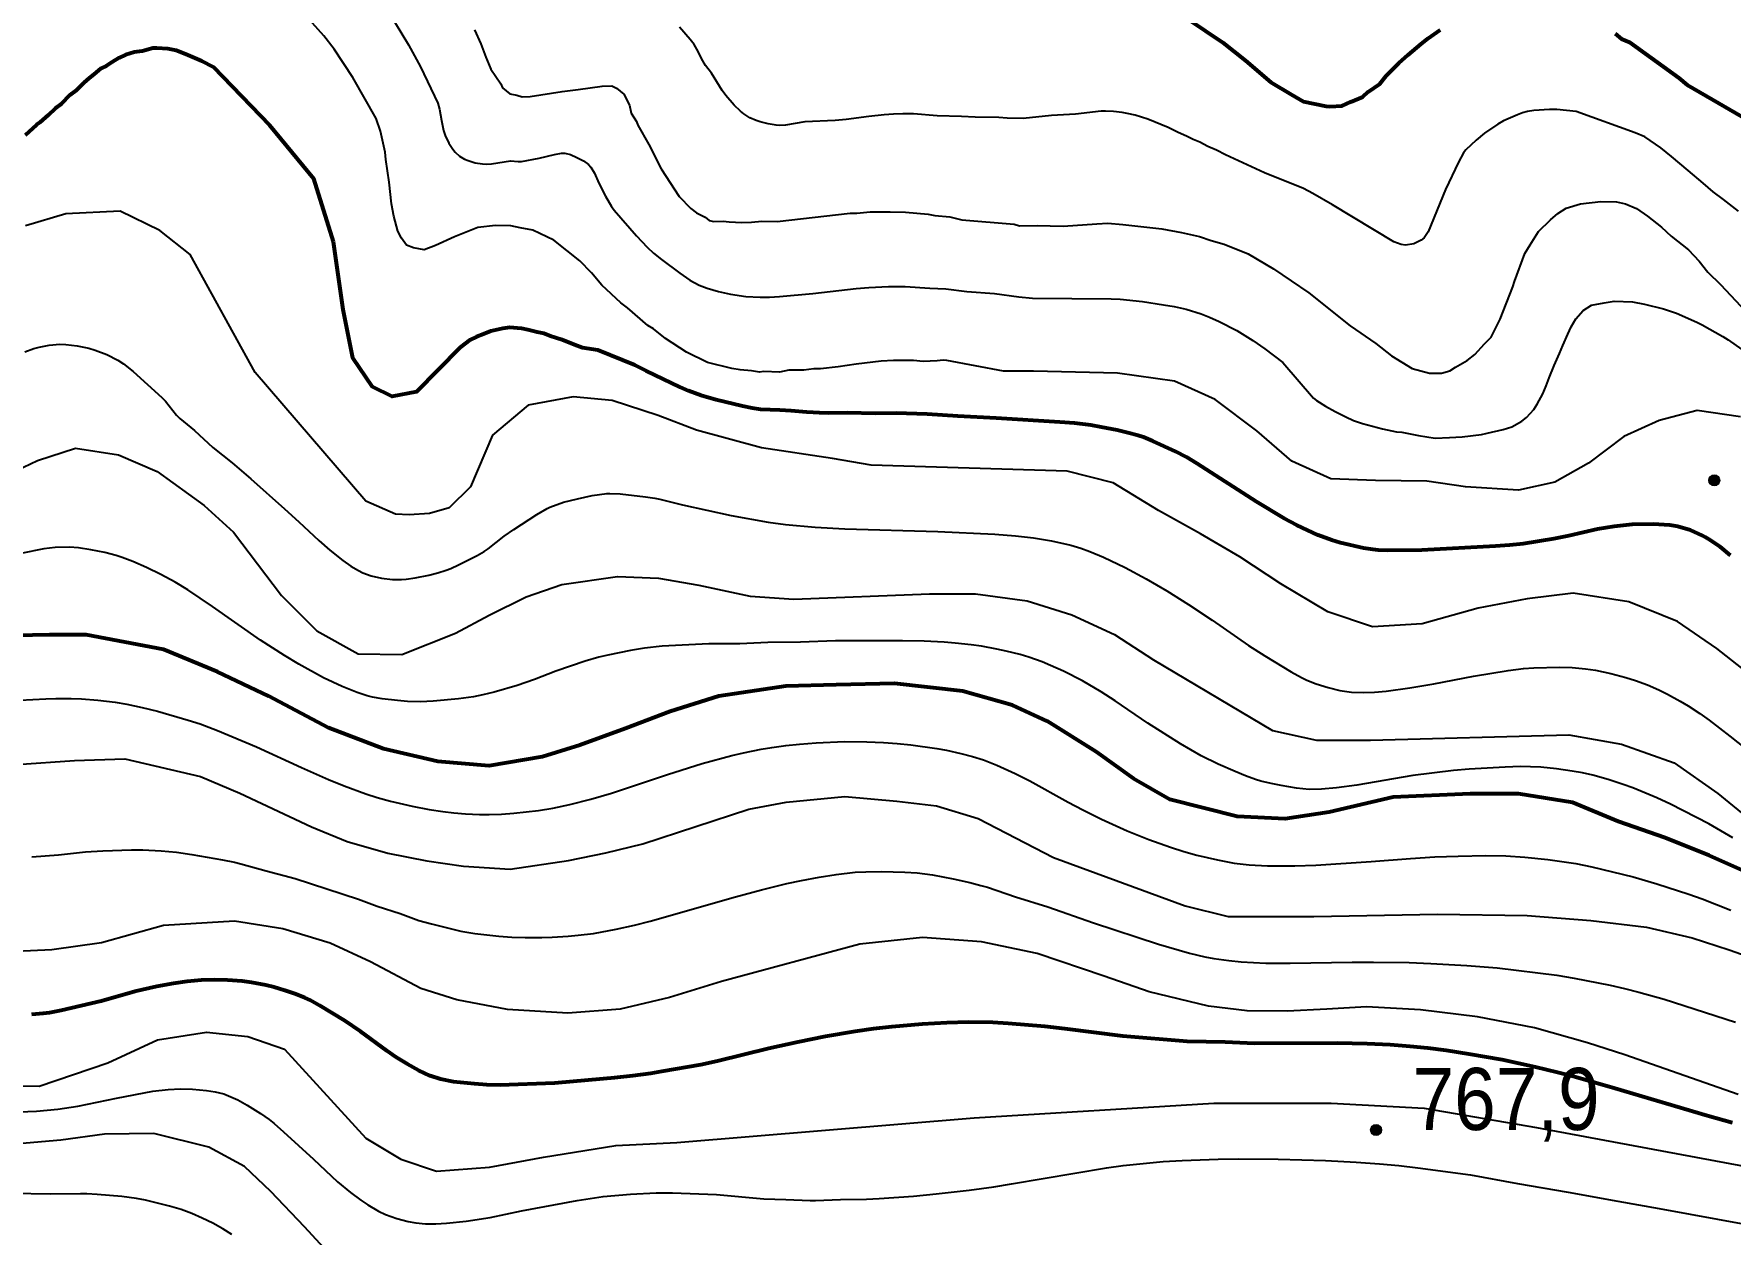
# Model space of a CAD drawing. Header units: metres. Extents: x 547833 to 556102, y 1844799 to 1850994.
# Drawn here: x 550890.2 to 551354.7, y 1846006.9 to 1846335.7 of the extents above; entities that cross this region are included whole.
import ezdxf

# ---------------------------------------------------------------- set-up
doc = ezdxf.new("R2010")
doc.units = ezdxf.units.M
doc.header["$LTSCALE"] = 6.8
for name, color, linetype, lineweight in [('1', 7, 'Continuous', 25), ('2', 7, 'Continuous', 53), ('5', 7, 'Continuous', 13)]:
    doc.layers.add(name, color=color, linetype=linetype, lineweight=lineweight)

msp = doc.modelspace()

# ---------------------------------------------------------------- hatches: boundary and pattern name
at = {"layer": '5'}
for points in [[(551351.81, 1846213.38, 1), (551348.81, 1846213.38, 1)], [(551259.23, 1846035.41, 1), (551256.23, 1846035.41, 1)]]:
    msp.add_hatch(color=256, dxfattribs=at).paths.add_polyline_path(points)

# ---------------------------------------------------------------- linework, layer by layer
at = {"layer": '1'}
for points in [[(551042.93, 1846270.22), (551039.72, 1846273.5), (551032.6, 1846279.17), (551026.82, 1846281.96), (551023.31, 1846282.57), (551020.82, 1846283.1), (551016.56, 1846283.22), (551011.76, 1846282.68), (551005.37, 1846280.13), (551000.18, 1846277.72), (550997.07, 1846276.56), (550994.18, 1846277.04), (550992.27, 1846277.84), (550990.84, 1846279.7), (550989.82, 1846281.61), (550988.74, 1846285.74), (550988.16, 1846289.11), (550987.48, 1846295.11), (550986.57, 1846301.28), (550986.35, 1846303.28), (550985.09, 1846309.01), (550983.88, 1846312.51), (550977.55, 1846323.74), (550972.42, 1846331.46), (550969.57, 1846335.18), (550964.94, 1846340.33)], [(550987.34, 1846341.71), (550992.76, 1846332.7), (550996.05, 1846326.65), (551000.8, 1846316.71), (551001.25, 1846315.08), (551001.79, 1846312), (551002.38, 1846309.23), (551002.82, 1846307.88), (551003.82, 1846305.78), (551004.96, 1846304.08), (551005.6, 1846303.3), (551006.77, 1846302.18), (551008.14, 1846301.35), (551009.07, 1846300.96), (551011.04, 1846300.41), (551013.04, 1846300.08), (551014.01, 1846300.01)], [(551010.88, 1846336.83), (551012.54, 1846332.97), (551013.97, 1846329.28)], [(551265.79, 1846277.85), (551264.62, 1846277.96), (551262.62, 1846278.72), (551245.77, 1846288.86), (551240.41, 1846291.94), (551237.84, 1846293.31), (551227.18, 1846297.63), (551216.45, 1846302.55), (551214, 1846303.84), (551211.69, 1846304.84), (551209.47, 1846306), (551207.61, 1846306.73), (551205.83, 1846307.66), (551203.5, 1846308.66), (551200.83, 1846310.02), (551195.22, 1846312.36), (551191.73, 1846313.39), (551189.55, 1846313.9), (551188.18, 1846314.15), (551185.82, 1846314.41), (551183.6, 1846314.52), (551182.47, 1846314.49), (551175.46, 1846313.73), (551168.83, 1846313.32), (551161.11, 1846312.5), (551156.69, 1846312.63), (551154.45, 1846312.79), (551147.96, 1846312.84), (551144.17, 1846313.07), (551137.54, 1846313.28), (551131.03, 1846313.76), (551128.12, 1846313.76), (551125.58, 1846313.67), (551123.07, 1846313.47), (551118.82, 1846313.02), (551112.63, 1846312.22), (551109.58, 1846311.98), (551101.32, 1846311.64), (551095.97, 1846310.71), (551094.43, 1846310.61), (551093.41, 1846310.67), (551091.27, 1846311.02), (551089.08, 1846311.57), (551087.99, 1846311.94), (551086.27, 1846312.72), (551084.64, 1846313.76), (551083.71, 1846314.51), (551081.96, 1846316.17), (551079.65, 1846318.77), (551078.66, 1846320.15), (551075.79, 1846324.95), (551074.07, 1846327.03), (551073.04, 1846328.94), (551072.12, 1846330.9), (551070.98, 1846332.74), (551069.93, 1846334.16), (551067.02, 1846337.55)], [(551013.97, 1846329.28), (551015.35, 1846326), (551018.02, 1846322.05), (551018.56, 1846320.9), (551020.56, 1846319.3), (551022.43, 1846318.91), (551023.9, 1846318.47), (551026.12, 1846318.52), (551034.87, 1846319.91), (551039.26, 1846320.41), (551045.84, 1846321.36), (551048.46, 1846321.45), (551049.75, 1846320.79), (551051.75, 1846319.19), (551053.31, 1846316.13), (551053.76, 1846313.96), (551055.23, 1846311.69), (551055.54, 1846310.72), (551058.58, 1846305.39), (551061.97, 1846298.69), (551066.87, 1846291.15), (551070.08, 1846287.87), (551071.64, 1846286.63), (551073.99, 1846285.48), (551075.11, 1846284.59), (551076.35, 1846284.33), (551078.97, 1846284.43), (551080.61, 1846284.21), (551084.08, 1846283.99), (551086.7, 1846284.09), (551089.5, 1846284.4), (551093.76, 1846284.28), (551113.75, 1846286.55), (551115.57, 1846286.55), (551119.17, 1846286.96), (551124.63, 1846286.97), (551128.9, 1846286.85), (551135.03, 1846286.33), (551136.9, 1846285.93), (551140.99, 1846285.58), (551144.32, 1846284.75), (551158.63, 1846283.53), (551160.09, 1846283.09), (551164.94, 1846283.24), (551172.04, 1846283.03), (551181.28, 1846283.67), (551184.3, 1846283.81), (551188.39, 1846283.47), (551195.77, 1846282.68), (551199.06, 1846282.25), (551204.43, 1846281.24), (551209.41, 1846280.18), (551212.57, 1846279.12), (551216.13, 1846278.11), (551222.71, 1846275.41), (551229.65, 1846271.34), (551239.3, 1846264.74), (551250.65, 1846255.71), (551257.68, 1846250.83), (551261.91, 1846247.47), (551267.56, 1846244.06), (551272.36, 1846242.78), (551275.6, 1846242.74), (551277.95, 1846243.42), (551279.46, 1846244.4), (551282.7, 1846246.18), (551284.74, 1846247.83), (551287.44, 1846250.77), (551289.26, 1846252.59), (551291.74, 1846257.53), (551295.18, 1846266.42), (551295.62, 1846267.89), (551298.41, 1846275.49), (551299.96, 1846277.89), (551302.17, 1846281.59), (551305.45, 1846284.79), (551307.49, 1846286.44), (551309.75, 1846287.91), (551313.66, 1846289.16), (551319.25, 1846289.8), (551323.52, 1846289.67), (551326.01, 1846289.15), (551328.99, 1846287.87), (551332.06, 1846285.78), (551335.84, 1846282.77), (551338.56, 1846280.25), (551343.23, 1846276.52), (551346.21, 1846273.42), (551348.57, 1846270.45), (551352, 1846266.99), (551361.67, 1846256.75)], [(551356.97, 1846287.09), (551352.88, 1846290.35), (551350.05, 1846292.38), (551347.29, 1846294.8), (551343.18, 1846298.3), (551338.65, 1846302.12), (551335.65, 1846304.51), (551331.35, 1846307.49), (551328.63, 1846308.55), (551312.52, 1846314.43), (551307.18, 1846315.01), (551305.17, 1846315.01), (551300.9, 1846314.73), (551299.16, 1846314.41), (551297.78, 1846314.03), (551296.49, 1846313.55), (551292.65, 1846311.83), (551291.05, 1846310.92), (551287.4, 1846308.51), (551285.17, 1846306.58), (551282.34, 1846303.91), (551281.68, 1846303.09), (551280.31, 1846300.58), (551276.7, 1846293.08), (551271.98, 1846281.45), (551270.9, 1846279.85), (551270.05, 1846279.15), (551268.03, 1846278.21), (551265.79, 1846277.85)], [(551014.01, 1846300.01), (551015.51, 1846300.09), (551020.71, 1846300.87), (551022.78, 1846300.74), (551023.71, 1846300.77), (551028.52, 1846301.65), (551032.73, 1846302.64), (551034.64, 1846302.97), (551035.58, 1846302.97), (551037.11, 1846302.62), (551038.91, 1846301.84), (551040.73, 1846300.92), (551042.05, 1846299.92), (551042.69, 1846299.18), (551043.67, 1846297.5), (551044.93, 1846294.79), (551046.75, 1846291.21), (551048.35, 1846288.44), (551049.07, 1846287.4), (551055.19, 1846280.35), (551058.14, 1846277.29), (551059.89, 1846275.63), (551062.1, 1846273.85), (551067.11, 1846270.14), (551069.84, 1846268.24), (551072.34, 1846266.83), (551074.57, 1846266.03), (551077.69, 1846265.13), (551080.91, 1846264.38), (551085.17, 1846263.79), (551089.06, 1846263.57), (551091.65, 1846263.58), (551094.41, 1846263.73), (551103.5, 1846264.58), (551115.33, 1846265.94), (551118.85, 1846266.25), (551124.19, 1846266.5), (551128.79, 1846266.45), (551135.56, 1846266), (551139.91, 1846265.83), (551145.7, 1846265.09), (551153.24, 1846264.54), (551159.94, 1846263.62), (551163.6, 1846263.25), (551185.22, 1846263.14), (551187.67, 1846263.03), (551193.73, 1846262.34), (551199.51, 1846261.48), (551202.39, 1846260.97), (551205.7, 1846260.29), (551209.82, 1846258.99), (551212.14, 1846258.05), (551214.73, 1846256.87), (551219.59, 1846254.41), (551224, 1846251.71), (551227.23, 1846249.43), (551232.18, 1846245.66), (551240.56, 1846235.89), (551241.37, 1846235.24), (551243.91, 1846233.66), (551246.55, 1846232.23), (551249.44, 1846230.82), (551251.53, 1846229.82), (551253.98, 1846228.98), (551259.48, 1846227.5), (551263.29, 1846226.69), (551264.79, 1846226.61), (551269.36, 1846225.64), (551273.91, 1846224.92), (551277.85, 1846225.11), (551281.31, 1846225.26), (551286.55, 1846225.98), (551288.13, 1846226.28), (551292.48, 1846227.27), (551294.87, 1846228.04), (551297.67, 1846229.59), (551298.92, 1846230.6), (551300.9, 1846232.81), (551301.85, 1846234.28), (551303.4, 1846237.06), (551304.26, 1846239.26), (551305.13, 1846241.47), (551306.48, 1846244.85), (551307.97, 1846248.11), (551308.83, 1846250.32), (551310.22, 1846253.45), (551311.11, 1846255.41), (551312.46, 1846257.67), (551314.44, 1846259.88), (551316.75, 1846261.38), (551320.15, 1846262.02), (551322.95, 1846262.46), (551327.93, 1846262.28), (551331.23, 1846261.66), (551336.45, 1846260.39), (551339.94, 1846259.18), (551345.55, 1846256.71), (551346.99, 1846256.01), (551352.68, 1846252.81), (551354.15, 1846251.86), (551359.41, 1846248.12)], [(551359.13, 1846160.88), (551351.03, 1846167.33), (551340.28, 1846174.75), (551326.97, 1846180.1), (551311.72, 1846182.44), (551299.07, 1846180.88), (551285.64, 1846178.34), (551270.37, 1846174.07), (551256.74, 1846173.29), (551244.47, 1846177.36), (551231.65, 1846185.05), (551220.4, 1846192.41), (551209.66, 1846198.69), (551198.13, 1846205.13), (551185.71, 1846212.74), (551173.16, 1846215.89), (551119.49, 1846217.55), (551108.87, 1846219.4), (551089.48, 1846222.28), (551071.66, 1846227.12), (551061.17, 1846231.14), (551048.51, 1846235.29), (551037.85, 1846236.25), (551025.54, 1846233.96), (551015.8, 1846225.74), (551009.75, 1846211.59), (551003.92, 1846205.83), (550998.53, 1846204.33), (550992.92, 1846203.91), (550989.25, 1846204.12), (550981.13, 1846207.71), (550950.77, 1846242.94), (550932.95, 1846275.29), (550924.72, 1846281.85), (550913.83, 1846287.1), (550898.92, 1846286.42), (550887.86, 1846283.13)], [(551357.48, 1846230.79), (551345.6, 1846232.49), (551335.24, 1846229.79), (551325.57, 1846225.39), (551315.86, 1846218.07), (551306.67, 1846212.84), (551296.75, 1846210.69), (551282.17, 1846211.58), (551271.58, 1846213.18), (551257.58, 1846213.37), (551245.34, 1846213.76), (551234.63, 1846218.64), (551225.05, 1846226.95), (551213.66, 1846235.57), (551202.55, 1846240.54), (551186.93, 1846242.7), (551163.88, 1846243.27), (551155.67, 1846243.32), (551140.18, 1846246.22), (551139.16, 1846246.31), (551137.56, 1846246.13), (551133.74, 1846245.9), (551131.08, 1846246.2), (551125.61, 1846246.19), (551122.19, 1846246), (551115.4, 1846245.23), (551110.42, 1846244.47), (551105.63, 1846243.92), (551103.8, 1846243.92), (551101.01, 1846243.6), (551096.96, 1846243.55), (551094.39, 1846243.05), (551090.12, 1846243.18), (551088.92, 1846243.04), (551086.66, 1846243.39), (551083.59, 1846243.65), (551081.33, 1846244), (551074.66, 1846245.68), (551068.88, 1846248.46), (551063.18, 1846252.27), (551059.84, 1846254.93), (551058.33, 1846255.77), (551052.72, 1846260.6), (551050.94, 1846262.02), (551045.73, 1846266.89), (551042.93, 1846270.22)], [(550887.71, 1846248.55), (550890.21, 1846249.49), (550891.66, 1846249.9), (550894.41, 1846250.44), (550897.3, 1846250.66), (550898.96, 1846250.62), (550902.08, 1846250.27), (550905.25, 1846249.57)], [(550905.25, 1846249.57), (550907.01, 1846249.05), (550910.16, 1846247.85), (550913.18, 1846246.3), (550914.74, 1846245.3), (550917.34, 1846243.2), (550925.22, 1846236.12), (550926.2, 1846235.06), (550929.27, 1846231.23), (550930.17, 1846230.31), (550934.22, 1846227.06), (550939.24, 1846222.39), (550944.47, 1846218.15), (550949.57, 1846213.84), (550958.83, 1846205.61), (550962.76, 1846202.03), (550968.19, 1846196.9), (550971.21, 1846194.25), (550974.77, 1846191.42), (550976.95, 1846189.9), (550979.09, 1846188.65), (550980.3, 1846188.07), (550982.52, 1846187.23), (550985.42, 1846186.54), (550988.42, 1846186.23), (550990.82, 1846186.23), (550992.16, 1846186.32), (550994.6, 1846186.64), (550998.39, 1846187.4), (551000.78, 1846188.03), (551003.1, 1846188.78), (551004.33, 1846189.25), (551006.46, 1846190.22), (551011.58, 1846192.77), (551013.51, 1846193.86), (551014.57, 1846194.58), (551018.97, 1846198.11), (551021.64, 1846199.96), (551027.92, 1846204.03), (551030.72, 1846205.64), (551031.51, 1846206.02), (551035.19, 1846207.37), (551039.02, 1846208.35), (551043.08, 1846209.23), (551047.09, 1846209.76), (551047.92, 1846209.79), (551050.77, 1846209.67), (551057.63, 1846208.86), (551060.2, 1846208.48), (551061.58, 1846208.22), (551067.8, 1846206.71), (551081.16, 1846203.73), (551091.26, 1846201.9), (551096.01, 1846201.25), (551104.1, 1846200.52), (551112.24, 1846200.06), (551137.68, 1846199.38), (551153.31, 1846198.68), (551158.95, 1846198.2), (551163.9, 1846197.59), (551168.82, 1846196.77), (551174.12, 1846195.6), (551176.85, 1846194.8), (551179.3, 1846193.93), (551183.04, 1846192.34)], [(550881.57, 1846214.21), (550891.21, 1846218.86), (550901.63, 1846222.2), (550913.39, 1846220.36), (550923.94, 1846215.84), (550936.81, 1846206.5), (550944.89, 1846199.16), (550958.03, 1846181.85), (550967.64, 1846172.14), (550979.03, 1846165.81), (550990.98, 1846165.64), (551005.69, 1846171.5), (551014.91, 1846176.48), (551025.01, 1846181.44), (551034.79, 1846184.84), (551050.03, 1846187.07), (551061.27, 1846186.57), (551072.29, 1846184.64), (551086.34, 1846181.66), (551098.25, 1846180.85), (551135.43, 1846182.27), (551148, 1846182.3), (551162.2, 1846180.35), (551174.44, 1846176.53), (551186.11, 1846171.12), (551196.8, 1846164.2), (551229.36, 1846144.82), (551241.41, 1846142.17), (551256.15, 1846142.17), (551310.52, 1846143.69), (551324.91, 1846141.13), (551339.34, 1846136.03), (551351.34, 1846127.61), (551359.75, 1846120.69)], [(550992.47, 1846152.81), (550989.72, 1846153.09), (550985.58, 1846153.56), (550982.94, 1846154.02), (550981.46, 1846154.38), (550978.73, 1846155.24), (550974.57, 1846156.87), (550969.53, 1846159.3), (550962.79, 1846163), (550958.83, 1846165.37), (550952.25, 1846169.63), (550939.11, 1846178.8), (550932.34, 1846183.4), (550928.87, 1846185.51), (550924.99, 1846187.57), (550921.02, 1846189.47), (550917.3, 1846191.11), (550914.41, 1846192.22), (550912.74, 1846192.76), (550909.6, 1846193.59), (550905.75, 1846194.39), (550902.38, 1846194.87), (550899.92, 1846195.04), (550896.02, 1846194.97), (550892.91, 1846194.64), (550886.65, 1846193.38)], [(551183.04, 1846192.34), (551189.01, 1846189.47), (551194.81, 1846186.38), (551200.44, 1846183.11), (551206.39, 1846179.38), (551212.81, 1846175.11), (551222.83, 1846168.18), (551227.23, 1846165.29), (551234.45, 1846160.9), (551237.27, 1846159.37), (551238.76, 1846158.65), (551241.34, 1846157.61), (551244.56, 1846156.59), (551247.78, 1846155.83), (551250.99, 1846155.36), (551254.15, 1846155.23), (551257.3, 1846155.35), (551260.46, 1846155.62), (551266.94, 1846156.52), (551273.52, 1846157.67), (551284.37, 1846159.71), (551293.88, 1846161.28), (551298.11, 1846161.82), (551300.88, 1846162.01), (551307.93, 1846162.2), (551311.46, 1846162.1), (551315.05, 1846161.75), (551317.84, 1846161.34), (551322.02, 1846160.5), (551326.13, 1846159.41), (551328.78, 1846158.56), (551332.07, 1846157.32), (551335.16, 1846155.95), (551337.48, 1846154.81), (551341, 1846152.91), (551343.18, 1846151.62), (551346.38, 1846149.5), (551348.93, 1846147.66), (551354.58, 1846143.31), (551361.63, 1846137.7)], [(551317.05, 1846132.58), (551314.26, 1846133.22), (551311.46, 1846133.75), (551307.15, 1846134.38), (551302.84, 1846134.78), (551300.04, 1846134.91), (551297.27, 1846134.96), (551293.09, 1846134.85), (551283.22, 1846134.28), (551278.9, 1846133.85), (551267.77, 1846132.56), (551252.41, 1846129.9), (551246.89, 1846129.13), (551242.77, 1846128.75), (551239.41, 1846128.71), (551235.96, 1846129.04), (551231.71, 1846129.75), (551228.95, 1846130.3), (551226.2, 1846130.98), (551224.68, 1846131.45), (551221.95, 1846132.46), (551219.14, 1846133.63), (551214.48, 1846135.64), (551209.81, 1846137.9), (551204.19, 1846141.16), (551199.66, 1846143.99), (551195.26, 1846146.87), (551186.28, 1846152.99), (551182.47, 1846155.46), (551177.29, 1846158.5), (551172.15, 1846161.1), (551168.61, 1846162.69), (551166.31, 1846163.63), (551162.63, 1846164.91), (551160.22, 1846165.63), (551156.41, 1846166.62), (551153.88, 1846167.17), (551149.69, 1846167.92), (551146.89, 1846168.32), (551142.48, 1846168.79), (551139.43, 1846169.02), (551133.94, 1846169.29), (551128.05, 1846169.44), (551119.33, 1846169.44), (551109.69, 1846169.37), (551100.1, 1846169.08), (551091.21, 1846168.98), (551083.5, 1846168.6), (551075.02, 1846168.55), (551062.21, 1846167.93), (551057.37, 1846167.4), (551053.6, 1846166.79), (551047.33, 1846165.53), (551044.86, 1846164.93), (551041.13, 1846163.81), (551033.12, 1846161.15), (551027.27, 1846158.84), (551022.51, 1846157.17), (551016.23, 1846155.36), (551013.11, 1846154.61), (551010.56, 1846154.1), (551006.5, 1846153.56), (550999.57, 1846152.86), (550996.03, 1846152.66), (550992.47, 1846152.81)], [(550882.79, 1846152.96), (550893.49, 1846153.51), (550896.19, 1846153.62), (550900.44, 1846153.61), (550903.24, 1846153.5), (550907.7, 1846153.17), (550912.42, 1846152.6), (550915.66, 1846152.05), (550919.87, 1846151.19), (550924.04, 1846150.14), (550932.44, 1846147.7), (550935.71, 1846146.65), (550940.49, 1846144.85), (550951.14, 1846140.4), (550963.45, 1846134.72), (550970.86, 1846131.46), (550975.16, 1846129.71), (550981.08, 1846127.53), (550984.18, 1846126.54), (550987.85, 1846125.5), (550993.8, 1846124.08), (550998.48, 1846123.2), (551002.14, 1846122.63), (551005.2, 1846122.26), (551008.34, 1846122.02), (551012.26, 1846121.87), (551014.86, 1846121.86), (551018.22, 1846121.95), (551021.61, 1846122.18), (551028.35, 1846122.96), (551032.26, 1846123.6), (551036.96, 1846124.56), (551042.75, 1846126.01), (551048.4, 1846127.67), (551063.72, 1846132.76), (551073.21, 1846135.78), (551081.33, 1846138.01), (551084.5, 1846138.75), (551089.32, 1846139.73), (551092.31, 1846140.23), (551096.07, 1846140.74), (551099.84, 1846141.14), (551104.45, 1846141.51), (551112.17, 1846141.8), (551118.29, 1846141.75), (551122.85, 1846141.55), (551126.55, 1846141.28), (551130.34, 1846140.9), (551137.49, 1846139.92), (551140.07, 1846139.46), (551144.04, 1846138.59), (551147.2, 1846137.75), (551150.2, 1846136.78), (551153.89, 1846135.37), (551158.94, 1846133.1), (551162.92, 1846131.05), (551173.39, 1846125.26), (551177.41, 1846123.12), (551182.58, 1846120.52), (551189.53, 1846117.41), (551195.47, 1846115.02), (551201.45, 1846112.86), (551205.07, 1846111.73), (551208.63, 1846110.74), (551214.33, 1846109.39), (551218.88, 1846108.55), (551222.95, 1846108.07), (551228.01, 1846107.8), (551235.49, 1846107.75), (551241.26, 1846108), (551256.37, 1846108.95), (551267.19, 1846109.81), (551273.78, 1846110.2), (551280.2, 1846110.45), (551287.78, 1846110.57), (551293.24, 1846110.48), (551298.42, 1846110.19), (551304.77, 1846109.48), (551312.38, 1846108.42), (551316.79, 1846107.51), (551328.11, 1846104.79), (551334.64, 1846102.83), (551343.39, 1846100.02), (551347.01, 1846098.75), (551354.86, 1846095.66)], [(550885.54, 1846135.53), (550901.29, 1846136.67), (550915.09, 1846137.1), (550935.84, 1846132.21), (550946.63, 1846127.72), (550966.22, 1846118.5), (550975.96, 1846114.4), (550987.12, 1846111.22), (550997.77, 1846109.12), (551007.84, 1846107.73), (551020.64, 1846106.89), (551036.63, 1846109.21), (551046.8, 1846111.38), (551056.94, 1846113.8), (551085.97, 1846123.31), (551096.17, 1846125.23), (551112.25, 1846126.8), (551126.5, 1846125.49), (551137.32, 1846124.18), (551148.75, 1846120.78), (551169.4, 1846110.04), (551205.45, 1846096.85), (551217.22, 1846093.86), (551240.72, 1846093.86), (551274.56, 1846094.52), (551299.12, 1846094.13), (551316.55, 1846092.8), (551331.74, 1846090.97), (551344.27, 1846088.07), (551354.42, 1846084.77), (551391.86, 1846071.61)], [(551355.39, 1846115.46), (551348.88, 1846119.28), (551338.38, 1846124.71), (551334.56, 1846126.45), (551328.01, 1846129.1), (551325.37, 1846130.07), (551321.25, 1846131.42), (551317.05, 1846132.58)], [(550889.6, 1846110.24), (550896.91, 1846110.79), (550904.37, 1846111.59), (550909.09, 1846111.9), (550916.91, 1846112.15), (550920, 1846112.17), (550925.05, 1846111.92), (550929.28, 1846111.5), (550933.42, 1846110.88), (550941.82, 1846109.4), (550945.12, 1846108.74), (550946.88, 1846108.32), (550953.77, 1846106.39), (550961.77, 1846104.34), (550979.06, 1846098.68), (550984.24, 1846096.77), (550990.53, 1846094.68), (550995.64, 1846092.84), (550999.08, 1846091.87), (551007.14, 1846089.89), (551010.9, 1846089.26), (551017.52, 1846088.52), (551021.05, 1846088.25), (551024.73, 1846088.11), (551029.25, 1846088.1), (551032.1, 1846088.19), (551036.48, 1846088.48), (551039.26, 1846088.74), (551043.4, 1846089.26), (551049.68, 1846090.39), (551054.7, 1846091.5), (551058.94, 1846092.6), (551082.28, 1846099.28), (551089.41, 1846101.2), (551096.35, 1846102.91), (551100.36, 1846103.78), (551105.2, 1846104.69), (551109.91, 1846105.43), (551115.13, 1846106.01), (551118.01, 1846106.15), (551122.28, 1846106.19), (551128.65, 1846106.08), (551132.07, 1846105.86), (551136.27, 1846105.34), (551141.96, 1846104.21), (551146.51, 1846103.18), (551149.53, 1846102.4)], [(551149.53, 1846102.4), (551151.28, 1846101.89), (551159.01, 1846099.32), (551167.85, 1846096.5), (551180.33, 1846092.14), (551198.15, 1846086.32), (551206.63, 1846083.86), (551210.83, 1846082.86), (551213.29, 1846082.39), (551217.38, 1846081.81), (551220.81, 1846081.47), (551227.53, 1846081.12), (551234.18, 1846081.09), (551251.21, 1846081.38), (551257.05, 1846081.39), (551266.82, 1846081.27), (551272.71, 1846081.06), (551282.55, 1846080.47), (551290.87, 1846079.82), (551307.25, 1846077.8), (551311.95, 1846076.99), (551321.84, 1846075.1), (551325.72, 1846074.21), (551329.7, 1846073.16), (551336.59, 1846071.22), (551356.15, 1846064.91)], [(551233.36, 1846068), (551222.44, 1846068.03), (551211.87, 1846069.37), (551195.55, 1846073.24), (551183.25, 1846077.56), (551164.89, 1846083.74), (551149.66, 1846086.97), (551133.52, 1846088.18), (551116.32, 1846086.36), (551078.49, 1846076.1), (551064.26, 1846071.7), (551050.77, 1846068.51), (551036.42, 1846067.4), (551019.91, 1846068.45), (551006.02, 1846071.06), (550996.15, 1846074.14), (550982.36, 1846081.46), (550971.37, 1846086.57), (550958.34, 1846090.55), (550945.15, 1846092.62), (550925.72, 1846091.43), (550908.73, 1846086.71), (550895.1, 1846084.78), (550879.44, 1846084.02)], [(551356.88, 1846045.17), (551325.8, 1846056), (551315.65, 1846059.29), (551301.08, 1846063.36), (551285.49, 1846066.42), (551269.91, 1846068.33), (551255.08, 1846069.19), (551244.23, 1846068.47), (551233.36, 1846068)], [(550875.2, 1846047.7), (550891.62, 1846047.4), (550910.45, 1846053.85), (550924.09, 1846060.1), (550937.44, 1846062.25), (550948.76, 1846060.99), (550958.8, 1846057.56), (550981.13, 1846033.16), (550990.68, 1846027.38), (551000.44, 1846024.17), (551014.94, 1846025.18), (551029.73, 1846028), (551049.57, 1846031.14), (551066.24, 1846032.01), (551147.66, 1846038.75), (551213.29, 1846042.73), (551245.43, 1846042.73), (551270.88, 1846041.4), (551301.69, 1846036.1), (551402.1, 1846017.37)], [(550881.5, 1846040.18), (550890.91, 1846040.59), (550896.78, 1846041.13), (550902.19, 1846041.91), (550912.78, 1846044.11), (550922.8, 1846046.03), (550926.99, 1846046.5), (550930.32, 1846046.64), (550933.61, 1846046.58), (550937.47, 1846046.25), (550939.82, 1846045.89), (550942.18, 1846045.29), (550943.53, 1846044.8), (550946.05, 1846043.63), (550948.56, 1846042.24), (550952.25, 1846039.96)], [(550952.25, 1846039.96), (550954.62, 1846038.26), (550955.98, 1846037.18), (550958.56, 1846034.94), (550966.79, 1846027.43), (550973.3, 1846021.22), (550976.91, 1846018.28), (550979.74, 1846016.18), (550981.6, 1846014.91), (550984.53, 1846013.2), (550986.45, 1846012.27), (550989.54, 1846011.14), (550992.69, 1846010.33), (550994.74, 1846009.97), (550997.42, 1846009.71), (551000.26, 1846009.68), (551003.18, 1846009.84), (551008.54, 1846010.43), (551015.13, 1846011.48), (551023.68, 1846013.23), (551038.96, 1846016.13), (551046.05, 1846017.15), (551053.55, 1846017.81), (551060.56, 1846018.21), (551065.08, 1846018.2), (551077.1, 1846017.7), (551090.1, 1846016.54), (551096.06, 1846016.37), (551102.72, 1846016.05), (551104.19, 1846016.05), (551111.07, 1846016.35), (551118.23, 1846016.46), (551121.68, 1846016.63), (551131.03, 1846017.3), (551137.22, 1846017.88), (551146.33, 1846018.9), (551153.07, 1846019.86), (551157.86, 1846020.63), (551183.89, 1846025.05), (551188.43, 1846025.64), (551199.43, 1846026.78), (551204.62, 1846027.08), (551214.46, 1846027.42), (551219.93, 1846027.53), (551230.95, 1846027.41), (551243.87, 1846027.06), (551252.25, 1846026.59), (551258.7, 1846026.13), (551263.99, 1846025.66), (551269.2, 1846025.05), (551283.62, 1846023.09), (551296.47, 1846020.78), (551310.35, 1846018.42), (551323.92, 1846015.88), (551335.21, 1846013.9), (551359.66, 1846009.45)], [(550923.06, 1846034.45), (550909.49, 1846034.31), (550897.62, 1846032.58), (550857.48, 1846029.18)], [(550972.87, 1845999.58), (550964.32, 1846008.9), (550955.1, 1846018.52), (550947.84, 1846025.45), (550938.1, 1846030.69), (550923.06, 1846034.45)], [(550944.42, 1846006.77), (550941.9, 1846008.35), (550939.16, 1846009.84), (550936.32, 1846011.23), (550933.48, 1846012.5), (550930.51, 1846013.62), (550927.31, 1846014.56), (550920.79, 1846016.14), (550918.27, 1846016.64), (550914.28, 1846017.16), (550907.54, 1846017.76), (550904.69, 1846017.92), (550902.96, 1846017.96), (550894.81, 1846017.85), (550883.98, 1846018.04)]]:
    msp.add_lwpolyline(points, dxfattribs=at)
at = {"layer": '2'}
for points in [[(551206.3, 1846339.75), (551215.74, 1846333.33), (551221.97, 1846328.37), (551228.91, 1846322.47), (551234.56, 1846319.07), (551237.81, 1846317.21), (551244.03, 1846315.89), (551245.05, 1846315.8), (551248.47, 1846315.99), (551250.78, 1846317.06), (551254.06, 1846318.44), (551255.53, 1846319.82), (551258.72, 1846322.01), (551260.49, 1846324.23), (551263.95, 1846327.66), (551266.52, 1846329.98), (551270.03, 1846333), (551271.89, 1846334.43), (551275.26, 1846336.84)], [(551323.15, 1846335.79), (551324.93, 1846334.37), (551327.07, 1846333.4), (551340.59, 1846323.69), (551342.95, 1846321.77), (551363.08, 1846310.05)], [(550972.2, 1846278.74), (550966.84, 1846295.98), (550954.78, 1846310.56), (550939.34, 1846326.57), (550936.18, 1846328.2), (550931.75, 1846330.17), (550929.16, 1846331.12), (550926.87, 1846331.61), (550923.88, 1846331.76), (550922.76, 1846331.76), (550919.88, 1846330.94), (550917.68, 1846330.69), (550915.29, 1846329.92), (550913.52, 1846329.1), (550911.67, 1846327.9), (550910.04, 1846326.97), (550908.52, 1846326.18), (550906.59, 1846324.6), (550905.34, 1846323.59), (550903.88, 1846322.3), (550901.76, 1846320.21), (550900.05, 1846318.9), (550897.72, 1846316.52), (550896, 1846315.21), (550894.1, 1846313.39), (550891.85, 1846311.4), (550890.93, 1846310.8), (550887.78, 1846307.96)], [(551354.75, 1846192.75), (551351.91, 1846195.14), (551348.74, 1846197.29), (551347.86, 1846197.81), (551346.99, 1846198.29), (551343.84, 1846199.73), (551340.36, 1846200.71), (551338.14, 1846201.07), (551333.62, 1846201.36), (551327.84, 1846201.25), (551322.89, 1846200.78), (551318.35, 1846200.01), (551310.52, 1846198.18), (551306.36, 1846197.36), (551298.03, 1846196.02), (551294.28, 1846195.61), (551290.4, 1846195.31), (551270.24, 1846194.23), (551260.91, 1846194.2), (551258.29, 1846194.27), (551256.86, 1846194.4), (551254.32, 1846194.81), (551248, 1846196.25), (551245.58, 1846196.96), (551241.89, 1846198.39), (551236.01, 1846201.14), (551232.56, 1846202.94), (551224.96, 1846207.49), (551208.68, 1846217.98), (551205.81, 1846219.74), (551202.82, 1846221.29), (551196.62, 1846224.16), (551194.06, 1846225.19), (551192.57, 1846225.68), (551189.71, 1846226.44), (551186.8, 1846227.09), (551182.43, 1846227.99), (551179.64, 1846228.48), (551175.15, 1846229.02), (551171.15, 1846229.35), (551153.66, 1846230.45), (551143.22, 1846230.97), (551134.79, 1846231.49), (551126.34, 1846231.83), (551120.6, 1846231.71), (551112.96, 1846231.84), (551107.87, 1846231.8), (551105.28, 1846231.88), (551101.84, 1846232.06), (551097.57, 1846232.44), (551094.44, 1846232.63), (551089.15, 1846232.79), (551086.84, 1846233.18), (551084.23, 1846233.71), (551077.04, 1846235.45), (551072.96, 1846236.66), (551069.45, 1846237.94), (551067.19, 1846238.92), (551057.84, 1846243.34), (551054.71, 1846244.98), (551044.58, 1846249), (551040.41, 1846249.64), (551038.21, 1846250.51), (551034.83, 1846251.86), (551031.62, 1846252.86), (551029.79, 1846253.65), (551028.03, 1846253.94), (551025.47, 1846254.64), (551023.7, 1846254.94), (551020.57, 1846255.21), (551018.61, 1846254.98), (551015.35, 1846254.24), (551013.34, 1846253.39), (551011.43, 1846252.68), (551009.67, 1846251.86), (551006.92, 1846249.82), (550994.97, 1846237.64), (550988.27, 1846236.31), (550982.91, 1846238.96), (550977.55, 1846246.92), (550974.88, 1846260.18), (550972.2, 1846278.74)], [(551361.26, 1846105.11), (551348.95, 1846110.57), (551336.85, 1846115.42), (551324.01, 1846119.94), (551311.48, 1846125.12), (551296.73, 1846127.52), (551283.52, 1846127.54), (551262.42, 1846126.55), (551244.84, 1846122.52), (551232.86, 1846120.66), (551219.7, 1846121.33), (551201.26, 1846125.97), (551191.35, 1846131.58), (551181.1, 1846139.05), (551167.7, 1846147.44), (551158.19, 1846151.82), (551144.55, 1846155.61), (551125.9, 1846157.69), (551109.92, 1846157.4), (551096.12, 1846156.98), (551077.76, 1846154.27), (551064.39, 1846150.08), (551052.22, 1846145.4), (551039.66, 1846140.8), (551029.35, 1846137.6), (551014.89, 1846135.2), (551000.78, 1846136.39), (550985.91, 1846139.79), (550970.9, 1846145.58), (550954.55, 1846154.27), (550940.46, 1846160.93), (550925.67, 1846167), (550904.5, 1846171.08), (550894.46, 1846171.09), (550880.53, 1846170.78)], [(551167.03, 1846063.76), (551157.02, 1846064.59), (551152.74, 1846064.83), (551146.1, 1846064.96), (551140.21, 1846064.81), (551133.46, 1846064.42), (551125.08, 1846063.69), (551120.06, 1846063.12), (551115.08, 1846062.42), (551106.96, 1846061.02), (551099.34, 1846059.49), (551091.46, 1846057.69), (551077.38, 1846054.3), (551072.78, 1846053.29), (551062.12, 1846051.4), (551059.1, 1846050.92), (551054.18, 1846050.28), (551049.2, 1846049.73), (551037.84, 1846048.67), (551032.77, 1846048.28), (551017.86, 1846047.67), (551014.27, 1846047.78), (551010.86, 1846048.03), (551005.14, 1846048.59), (551001.58, 1846049.29), (550998.69, 1846050.24), (550995.62, 1846051.71), (550992.48, 1846053.48), (550989.34, 1846055.38), (550986.8, 1846057.06), (550979.64, 1846062.42), (550975.31, 1846065.31), (550968.44, 1846069.5), (550965.84, 1846070.96), (550964.43, 1846071.64), (550961.97, 1846072.63), (550958.94, 1846073.64), (550956.03, 1846074.51), (550953.71, 1846075.09), (550949.83, 1846075.8), (550947.22, 1846076.14), (550943.21, 1846076.48), (550939.77, 1846076.56), (550936.03, 1846076.43), (550932.18, 1846076.09), (550928.45, 1846075.55), (550923.89, 1846074.69), (550917.82, 1846073.31), (550908.59, 1846070.69), (550897.7, 1846068.12), (550894.52, 1846067.53), (550892.74, 1846067.3), (550889.51, 1846067.07)], [(551355.29, 1846037.39), (551348.48, 1846039.26), (551323.19, 1846046.8), (551312.38, 1846049.88), (551307.37, 1846051.2), (551301.33, 1846052.66), (551292.24, 1846054.59), (551283.12, 1846056.21), (551276.89, 1846057.15), (551271.87, 1846057.79), (551267.06, 1846058.28), (551261.62, 1846058.7), (551255.27, 1846059.03), (551247.08, 1846059.18), (551224.41, 1846059.13), (551216.37, 1846059.44), (551205.96, 1846059.65), (551188.35, 1846061.08), (551172.54, 1846063.15), (551167.03, 1846063.76)]]:
    msp.add_lwpolyline(points, dxfattribs=at)
at = {"layer": '5'}
for centre in [(551350.31, 1846213.38), (551257.73, 1846035.41)]:
    msp.add_circle(centre, 1.5, dxfattribs=at)

# ---------------------------------------------------------------- texts
at = {"layer": '5', "width": 0.9}
msp.add_text('767,9', height=17, dxfattribs=at).set_placement((551267.73, 1846035.41))

doc.saveas('drawing.dxf')
